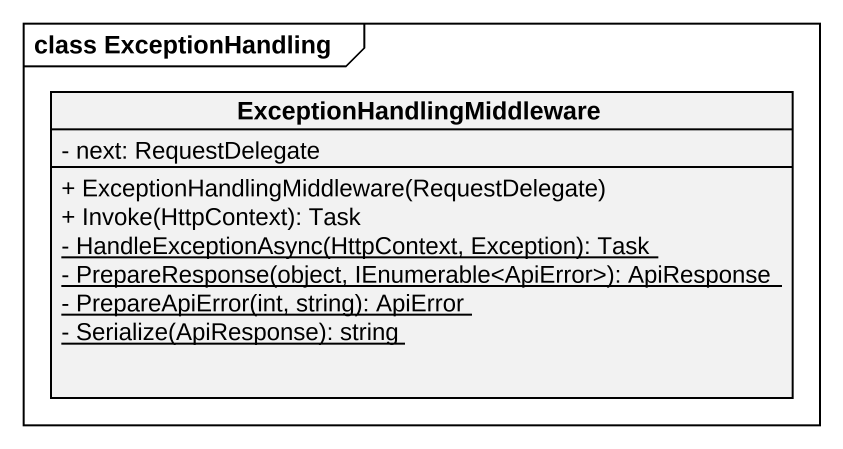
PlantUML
@startuml
mainframe class ExceptionHandling
hide circle
hide empty members
skinparam classAttributeIconSize 0
class ExceptionHandlingMiddleware {
  - next: RequestDelegate
  + ExceptionHandlingMiddleware(RequestDelegate)
  + Invoke(HttpContext): Task
  {static} - HandleExceptionAsync(HttpContext, Exception): Task
  {static} - PrepareResponse(object, IEnumerable<ApiError>): ApiResponse
  {static} - PrepareApiError(int, string): ApiError
  {static} - Serialize(ApiResponse): string
}
@enduml
